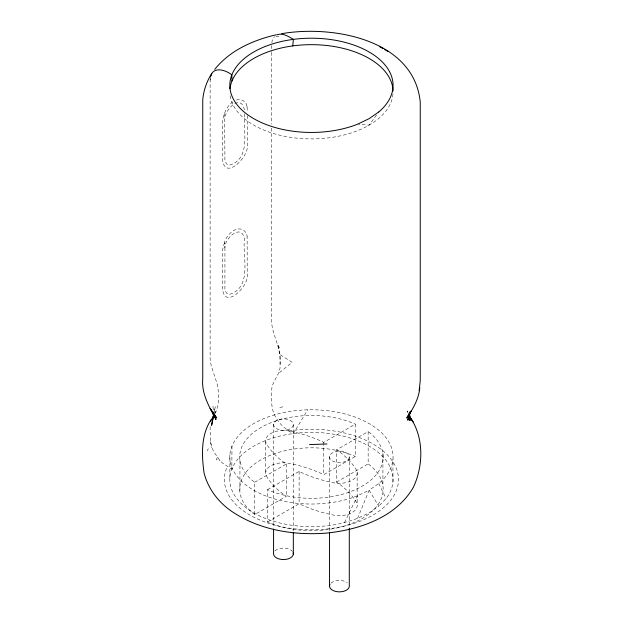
<?xml version="1.0" encoding="UTF-8"?>
<svg xmlns="http://www.w3.org/2000/svg" width="623" height="623" viewBox="0 0 623 623"><rect width="100%" height="100%" fill="white"/><g stroke="black" fill="none" stroke-linecap="round" stroke-linejoin="round"><path stroke-width="0.47" stroke-dasharray="3.12 2.34" d="M229.871 477.701L229.903 454.728M392.957 481.805L392.965 459.081M231.982 446.115L231.834 469.103L222.629 463.146L219.919 460.553L213.385 451.184L210.309 441.575L210.122 425.081M214.935 413.524L216.111 411.063A53.874 31.103 60 0 0 217.1 383.752L211.142 365.514L210.122 358.825L210.122 80.149L210.558 76.364M271.901 42.714L272.119 40.822L274.377 36.648M244.403 109.991C241.117 92.204 222.676 111.182 224.708 121.36L224.919 160.672L226.57 164.005L229.739 165.064C251.178 158.795 243.18 129.958 244.403 113.884M224.934 247.822L224.919 289.913L226.57 293.246L229.739 294.305C252.517 287.296 242.37 256.217 244.403 239.232C242.059 222.738 224.373 238.157 224.934 247.822L224.482 242.651C226.204 234.007 239.66 222.668 246.202 233.15A17.187 11.245 -52.8 0 1 247.082 236.343M210.122 80.149L210.652 76.24M271.69 128.112L271.69 323.282C273.123 337.207 282.087 349.737 280.077 364.229C281.16 374.182 272.228 380.373 271.69 389.539C271.309 399.499 270.74 410.339 276.799 418.921C280.685 425.392 286.759 430.135 293.394 433.569L307.661 409.833M214.195 412.255L215.278 406.796L214.172 412.348M223.12 118.129C224.654 111.572 227.893 104.664 233.929 101.175M224.482 242.651L223.12 247.37A17.226 8.286 -67.2 0 0 222.629 252.214L222.606 289.43C225.253 310.052 249.06 285.552 247.23 274.984L247.121 236.327M357.594 518.383L369.143 490.223L378.768 483.534A81.621 47.122 0 0 0 327.667 410.721A81.621 47.122 0 0 0 231.445 466.277A81.621 47.122 0 0 0 357.563 495.783L369.143 490.223L378.745 506.172L369.143 512.846L357.594 518.383L344.488 522.604A81.621 47.122 0 0 1 230.603 486.049A81.621 47.122 0 0 1 322.737 432.853A81.621 47.122 0 0 1 386.058 498.602L378.745 506.172M344.488 522.604L357.555 495.783M207.233 450.811L208.3 448.669M217.38 457.562L216.298 459.478L219.919 460.553M214.717 413.47L216.111 411.063M376.487 115.068L369.143 125.106L358.56 124.265M279.493 372.554L292.234 362.36L279.945 354.557M254.714 482.249L286.292 464.01A108.823 62.83 0 0 1 266.636 444.137A17.81 10.28 0 0 1 270.857 433.476A17.81 10.28 0 0 1 289.313 431.038A108.823 62.83 0 0 1 323.75 442.392L355.328 424.154L355.328 456.464L323.75 474.703A108.823 62.83 0 0 0 289.313 463.356A17.81 10.28 0 0 0 270.857 465.794A17.81 10.28 0 0 0 266.636 476.447A108.823 62.83 0 0 0 286.292 496.321L254.714 514.559L254.714 482.249A71.723 41.414 0 0 1 260.718 427.619A71.723 41.414 0 0 1 355.328 424.154M267.532 489.655L299.118 471.416A108.823 62.83 0 0 0 333.546 482.77A17.81 10.28 0 0 0 352.011 480.333A17.81 10.28 0 0 0 356.231 469.672A108.823 62.83 0 0 0 336.568 449.798L368.154 431.56L368.154 463.87A71.723 41.414 0 0 1 362.15 518.5A71.723 41.414 0 0 1 267.532 521.965L267.532 489.655A71.723 41.414 0 0 0 362.15 486.189A71.723 41.414 0 0 0 368.154 431.56M267.532 521.965L299.118 503.727A108.823 62.83 0 0 0 333.546 515.081A17.81 10.28 0 0 0 352.011 512.643A17.81 10.28 0 0 0 356.231 501.982A108.823 62.83 0 0 0 336.568 482.109L336.568 449.798M336.568 482.109L368.154 463.87M236.397 99.992C240.081 98.699 244.566 100.272 246.202 103.909M279.797 407.387L283.512 406.772M275.841 36.157L279.618 36.609M378.768 483.534L386.058 498.602M279.501 348.039L277.671 344.223L279.75 354.588L280.077 364.229M407.972 412.597L407.278 410.962L407.886 412.652M210.309 441.575L211.906 447.805M224.482 113.409L224.934 118.572M213.253 409.389L213.011 406.585L213.136 409.42M247.121 107.078L247.23 111.696M382.919 453.552L382.919 485.862M357.158 472.172L357.158 504.482M349.293 457.251A9.89 5.708 0 0 1 333.959 461.666A9.89 5.708 0 0 1 334.995 451.792A9.89 5.708 0 0 1 349.293 457.251L349.293 527.214M329.544 456.558L329.544 531.388M323.75 442.392L323.75 474.703M299.118 471.416L299.118 503.727M293.324 424.941A9.89 5.708 0 0 1 277.998 429.356A9.89 5.708 0 0 1 279.034 419.481A9.89 5.708 0 0 1 293.324 424.941L293.324 530.858M286.292 464.01L286.292 496.321M273.575 424.247L273.575 528.226M271.69 45.58L271.69 51.405M271.69 52.379L271.69 124.226M265.709 441.637L265.709 473.947M247.23 115.582L247.23 145.743C249.06 156.311 225.253 180.81 222.606 160.181L222.598 122.996A17.226 8.286 -67.2 0 1 223.151 118.121M239.941 460.257L239.941 492.567M392.965 93.964A81.621 47.122 0 0 1 311.85 138.906A81.621 47.122 0 0 1 229.942 94.447M288.901 430.968A87.056 50.261 0 0 1 398.159 475.139A87.056 50.261 0 0 1 303.845 529.597A87.056 50.261 0 0 1 227.34 466.51M246.178 103.924A17.187 11.245 -52.8 0 1 247.082 107.101M254.714 514.559A71.723 41.414 0 0 1 260.718 459.938A71.723 41.414 0 0 1 355.328 456.464M274.984 550.88A9.89 5.708 0 0 1 284.049 548.139A9.89 5.708 0 0 1 292.475 551.495M330.945 583.19A9.89 5.708 0 0 1 347.206 582.63"/><path stroke-width="0.93" d="M409.77 411.873L409.389 420.377L409.023 414.793M292.748 45.915L293.394 39.366C288.48 36.492 282.577 32.482 276.674 34.904M419.147 390.73L420.245 380.669L420.245 101.993C413.867 39.023 332.02 24.873 281.674 33.689M419.816 387.638C418.812 398.93 413.018 408.914 406.757 418.088L409.397 413.002M213.479 415.899L211.602 425.33L213.432 416.047L213.261 412.262M409.202 413.719L407.769 420.214L410.534 411.281M210.644 421.257L213.782 415.082M210.652 76.24C213.253 65.937 226.04 70.056 231.834 74.908L231.982 80.998M210.558 76.364L211.781 73.397M211.15 419.559C200.785 435.329 201.595 455.218 204.087 473.106C208.401 489.951 220.145 504.42 234.902 513.438C261.715 530.399 294.391 535.375 325.619 533.195C358.677 529.971 395.722 517.768 413.353 487.35C423.562 465.552 424.177 436.598 409.529 416.514M210.652 75.204C206.306 82.727 203.511 91.114 202.755 99.789L202.755 378.465C201.276 393.635 209.281 406.78 215.947 419.552L213.082 411.967M410.035 412.979L411.523 410.518M214.756 69.363C229.685 50.556 252.907 40.207 275.81 34.865M309.522 444.596L326.943 443.958M379.462 46.538L382.818 48.462M384.484 49.443L388.082 51.507M409.397 416.444L413.057 421.927L409.693 416.678M409.693 417.721L410.596 420.252L409.506 414.739M212.902 412.161L213.821 415.93M349.293 528.187L349.293 586.492A9.89 5.708 0 0 1 337.635 591.764A9.89 5.708 0 0 1 329.972 584.452M329.544 532.354L329.544 585.807M293.324 532.805L293.324 554.182M273.575 529.2L273.575 553.497A9.89 5.708 0 0 0 284.049 559.54A9.89 5.708 0 0 0 293.184 552.811M229.98 88.746A81.621 47.122 0 0 1 313.447 44.677A81.621 47.122 0 0 1 393.043 91.067M378.745 111.976L369.143 118.643L357.594 124.187A81.621 47.122 0 0 1 231.445 94.704A81.621 47.122 0 0 1 327.682 39.148A81.621 47.122 0 0 1 378.745 111.976M216.625 417.908L210.169 408.563L216.625 417.908"/></g></svg>
